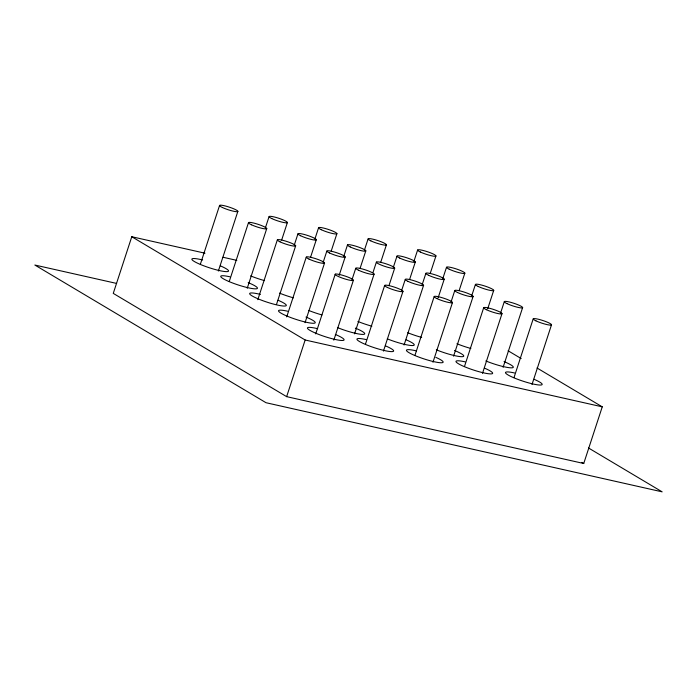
<?xml version="1.0" encoding="UTF-8"?>
<svg xmlns="http://www.w3.org/2000/svg" width="697" height="697" viewBox="0 0 697 697"><rect width="100%" height="100%" fill="white"/><g stroke="black" fill="none" stroke-linecap="round" stroke-linejoin="round"><path stroke-width="1.05" d="M204.996 253.203L131.777 236.736L113.263 293.385L286.641 396.645L583.737 463.496L602.252 406.839L537.004 367.981M200.353 264.268L219.538 205.554M218.353 271.055L237.877 211.313M229.252 281.501L248.446 222.796M265.348 227.98L269.051 216.654M247.243 288.236L266.768 228.494M257.803 299.675L277.328 239.934M281.675 240.003L287.399 222.491M294.247 245.178L297.95 233.843M276.482 304.484L295.676 245.771M286.702 316.917L306.227 257.176M314.861 239.123L318.564 227.797M310.566 257.237L316.29 239.724M323.138 262.403L326.841 251.077M305.042 322.694L324.567 262.952M331.188 251.147L336.912 233.634M286.641 396.645L305.155 339.997L131.777 236.736M315.715 333.889L335.24 274.148M343.76 256.339L347.463 245.004M339.125 275.454L345.189 256.914M352.037 279.619L355.74 268.284M333.819 340.145L353.344 280.403A9.636 1.411 18.1 0 0 341.033 274.853A9.636 1.411 18.1 0 0 338.498 276.57A9.636 1.411 18.1 0 0 353.344 280.403M364.383 250.267L368.086 238.94M360.088 268.354L365.812 250.85M373.026 272.396L376.389 262.098M354.555 333.863L374.089 274.121M380.71 262.29L386.434 244.778M365.446 344.205L384.639 285.491M393.274 267.474L396.976 256.147M388.952 285.683L394.676 268.171A9.636 1.411 18.1 0 0 381.607 262.542A9.636 1.411 18.1 0 0 380.318 264.686A9.636 1.411 18.1 0 0 394.676 268.171M401.55 290.754L405.253 279.427M383.455 351.079L402.979 291.337M413.896 261.41L417.599 250.075M409.601 279.497L415.325 261.985M422.173 284.69L425.876 273.355M404.077 345.006L423.602 285.265M430.223 273.433L435.947 255.921M414.959 355.348L434.153 296.634M442.795 278.617L446.498 267.291M438.16 297.741L444.224 279.201M451.072 301.897L454.775 290.571M432.968 362.222L452.501 302.481M459.123 290.64L464.847 273.128M471.695 295.85L475.398 284.524M453.59 356.15L473.115 296.408M464.481 366.491L483.666 307.778M487.673 308.858L493.737 290.318M500.585 313.04L504.288 301.705M482.49 373.357L502.014 313.615M503.112 367.293L522.637 307.551M513.994 377.635L533.188 318.921M532.003 384.5L551.527 324.758M223.031 257.263L236.823 260.373M116.626 283.435L34.85 265.034L266.019 402.718L662.15 491.847L588.512 447.988M305.155 339.997L602.252 406.839M508.113 350.774L521.156 358.546M581.873 462.381L583.737 463.496M264.538 280.621A19.281 2.814 18.1 0 1 250.606 275.89M220.313 265.845A19.281 2.814 18.1 0 1 223.336 271.342A19.281 2.814 18.1 0 1 195.169 261.985A19.281 2.814 18.1 0 1 202.653 259.981M470.876 348.465A19.281 2.814 18.1 0 1 456.953 343.734M504.044 361.612A19.281 2.814 18.1 0 1 510.875 367.833A19.281 2.814 18.1 0 1 485.844 360.95M533.963 379.255A19.281 2.814 18.1 0 1 537.431 384.814A19.281 2.814 18.1 0 1 509.585 375.805A19.281 2.814 18.1 0 1 514.595 372.982M293.437 297.837A19.281 2.814 18.1 0 1 279.506 293.106M248.184 282.625A19.281 2.814 18.1 0 1 253.194 288.689A19.281 2.814 18.1 0 1 225.087 279.741A19.281 2.814 18.1 0 1 229.844 276.787M278.103 300.268A19.281 2.814 18.1 0 1 281.135 305.765A19.281 2.814 18.1 0 1 252.959 296.408A19.281 2.814 18.1 0 1 260.443 294.404M371.849 326.187A19.281 2.814 18.1 0 1 357.918 321.456M421.685 337.418A19.281 2.814 18.1 0 1 407.728 332.713M454.531 350.478A19.281 2.814 18.1 0 1 461.362 356.69A19.281 2.814 18.1 0 1 436.331 349.807M484.441 368.112A19.281 2.814 18.1 0 1 487.909 373.67A19.281 2.814 18.1 0 1 460.072 364.662A19.281 2.814 18.1 0 1 465.082 361.839M406.168 339.814A19.281 2.814 18.1 0 1 411.639 345.538A19.281 2.814 18.1 0 1 387.305 338.864M321.962 314.939A19.281 2.814 18.1 0 1 308.902 310.513M355.348 328.13A19.281 2.814 18.1 0 1 362.414 334.412A19.281 2.814 18.1 0 1 337.453 327.581M305.983 317.048A19.281 2.814 18.1 0 1 310.984 323.112A19.281 2.814 18.1 0 1 282.877 314.164A19.281 2.814 18.1 0 1 287.634 311.21M435.834 357.361A19.281 2.814 18.1 0 1 437.629 362.414A19.281 2.814 18.1 0 1 409.888 353.17A19.281 2.814 18.1 0 1 416.536 350.922M335.335 334.455A19.281 2.814 18.1 0 1 339.369 340.249A19.281 2.814 18.1 0 1 311.141 331.04A19.281 2.814 18.1 0 1 317.64 328.679M385.406 345.825A19.281 2.814 18.1 0 1 388.882 351.393A19.281 2.814 18.1 0 1 361.037 342.384A19.281 2.814 18.1 0 1 366.047 339.561M420.317 251.992A9.636 1.411 18.1 0 0 435.642 256.208A9.636 1.411 18.1 0 0 424.36 250.798A9.636 1.411 18.1 0 0 420.317 251.992M370.804 240.848A9.636 1.411 18.1 0 0 386.129 245.065A9.636 1.411 18.1 0 0 374.838 239.663A9.636 1.411 18.1 0 0 370.804 240.848M321.282 229.705A9.636 1.411 18.1 0 0 336.616 233.922A9.636 1.411 18.1 0 0 325.325 228.52A9.636 1.411 18.1 0 0 321.282 229.705M271.769 218.562A9.636 1.411 18.1 0 0 287.094 222.779A9.636 1.411 18.1 0 0 275.812 217.377A9.636 1.411 18.1 0 0 271.769 218.562M222.421 207.506A9.636 1.411 18.1 0 0 237.633 211.618A9.636 1.411 18.1 0 0 226.063 206.173A9.636 1.411 18.1 0 0 222.421 207.506M449.216 269.199A9.636 1.411 18.1 0 0 464.542 273.416A9.636 1.411 18.1 0 0 453.25 268.014A9.636 1.411 18.1 0 0 449.216 269.199M399.695 258.056A9.636 1.411 18.1 0 0 415.029 262.272A9.636 1.411 18.1 0 0 403.737 256.871A9.636 1.411 18.1 0 0 399.695 258.056M350.182 246.921A9.636 1.411 18.1 0 0 365.507 251.138A9.636 1.411 18.1 0 0 354.224 245.727A9.636 1.411 18.1 0 0 350.182 246.921M300.581 235.734A9.636 1.411 18.1 0 0 315.959 240.003A9.636 1.411 18.1 0 0 304.816 234.619A9.636 1.411 18.1 0 0 300.581 235.734M251.451 224.774A9.636 1.411 18.1 0 0 266.576 228.816A9.636 1.411 18.1 0 0 254.788 223.336A9.636 1.411 18.1 0 0 251.451 224.774M280.046 241.842A9.636 1.411 18.1 0 0 295.371 246.058A9.636 1.411 18.1 0 0 284.088 240.657A9.636 1.411 18.1 0 0 280.046 241.842M329.559 252.985A9.636 1.411 18.1 0 0 344.884 257.202A9.636 1.411 18.1 0 0 333.602 251.8A9.636 1.411 18.1 0 0 329.559 252.985M428.594 275.271A9.636 1.411 18.1 0 0 443.919 279.488A9.636 1.411 18.1 0 0 432.637 274.078A9.636 1.411 18.1 0 0 428.594 275.271M478.212 286.458A9.636 1.411 18.1 0 0 493.467 290.614A9.636 1.411 18.1 0 0 482.019 285.186A9.636 1.411 18.1 0 0 478.212 286.458M507.007 303.622A9.636 1.411 18.1 0 0 522.332 307.839A9.636 1.411 18.1 0 0 511.049 302.428A9.636 1.411 18.1 0 0 507.007 303.622M535.906 320.829A9.636 1.411 18.1 0 0 551.231 325.046A9.636 1.411 18.1 0 0 539.94 319.644A9.636 1.411 18.1 0 0 535.906 320.829M457.493 292.479A9.636 1.411 18.1 0 0 472.819 296.695A9.636 1.411 18.1 0 0 461.527 291.294A9.636 1.411 18.1 0 0 457.493 292.479M486.384 309.686A9.636 1.411 18.1 0 0 501.709 313.903A9.636 1.411 18.1 0 0 490.427 308.501A9.636 1.411 18.1 0 0 486.384 309.686M436.871 298.551A9.636 1.411 18.1 0 0 452.196 302.768A9.636 1.411 18.1 0 0 440.913 297.358A9.636 1.411 18.1 0 0 436.871 298.551M407.972 281.335A9.636 1.411 18.1 0 0 423.297 285.552A9.636 1.411 18.1 0 0 412.014 280.15A9.636 1.411 18.1 0 0 407.972 281.335M358.458 270.192A9.636 1.411 18.1 0 0 373.784 274.409A9.636 1.411 18.1 0 0 362.501 269.007A9.636 1.411 18.1 0 0 358.458 270.192M387.349 287.408A9.636 1.411 18.1 0 0 402.683 291.625A9.636 1.411 18.1 0 0 391.392 286.214A9.636 1.411 18.1 0 0 387.349 287.408M309.093 259.127A9.636 1.411 18.1 0 0 324.323 263.257A9.636 1.411 18.1 0 0 312.779 257.812A9.636 1.411 18.1 0 0 309.093 259.127"/></g></svg>
